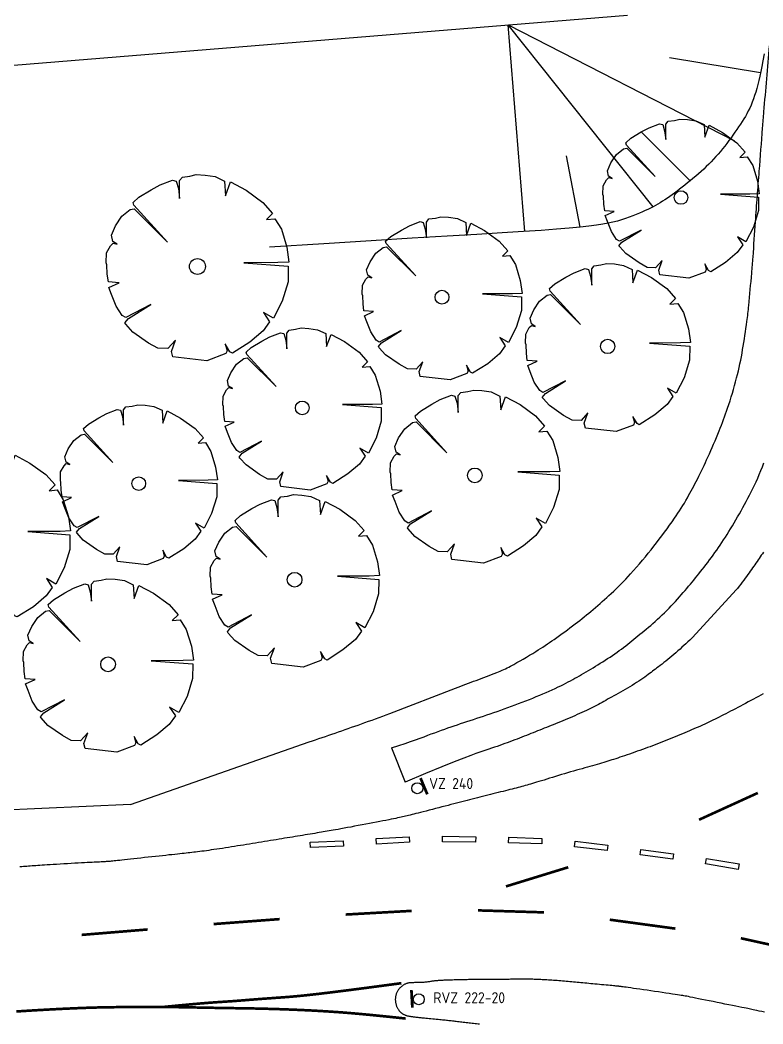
# Model space of a CAD drawing. Header units: metres. Extents: x -3 to 211, y 1 to 149.
# Drawn here: x 30.8 to 64.47, y 79.65 to 125.18 of the extents above; entities that cross this region are included whole.
import ezdxf

# ---------------------------------------------------------------- set-up
doc = ezdxf.new("R2010")
doc.units = ezdxf.units.M
doc.header["$LTSCALE"] = 25
doc.layers.get('0').update_dxf_attribs({"linetype": 'CONTINUOUS'})
for name, color, linetype in [('BT-GT-SYM', 2, 'CONTINUOUS'), ('BT-OF-LIN-ABG', 4, 'CONTINUOUS'), ('BT-SM-SYM', 2, 'CONTINUOUS'), ('BV-FM-SYM', 2, 'CONTINUOUS'), ('BV-SF-LIN-HOH', 5, 'CONTINUOUS'), ('BV-VK-SYM', 2, 'CONTINUOUS'), ('BV-VK-TXT', 2, 'CONTINUOUS')]:
    doc.layers.add(name, color=color, linetype=linetype)
doc.styles.get("Standard").update_dxf_attribs({"font": 'isocp.shx', "height": 0.5})

# ---------------------------------------------------------------- blocks, each defined once
blk = doc.blocks.new('BMIST')
blk.add_lwpolyline([(0.506, 0.041), (0.991, 0.004), (0.99, -0.167), (0.925, -0.378), (0.829, -0.566), (0.721, -0.503), (0.788, -0.605), (0.717, -0.704), (0.57, -0.828), (0.382, -0.947), (0.354, -0.933), (0.304, -0.846), (0.324, -0.92), (0.31, -0.952), (0.101, -1.03), (-0.27, -0.988), (-0.283, -0.927), (-0.239, -0.804), (-0.323, -0.896), (-0.431, -0.894), (-0.535, -0.836), (-0.705, -0.716), (-0.782, -0.629), (-0.791, -0.616), (-0.754, -0.569), (-0.509, -0.416), (-0.783, -0.559), (-0.822, -0.535), (-0.888, -0.433), (-0.937, -0.307), (-0.967, -0.23), (-0.853, -0.178), (-0.972, -0.169), (-0.984, -0.083), (-0.988, 0.019), (-0.995, 0.04), (-0.992, 0.149), (-0.949, 0.227), (-0.921, 0.255), (-0.876, 0.242), (-0.923, 0.274), (-0.939, 0.342), (-0.895, 0.442), (-0.824, 0.549), (-0.733, 0.621), (-0.69, 0.629), (-0.328, 0.267), (-0.694, 0.669), (-0.702, 0.7), (-0.639, 0.757), (-0.506, 0.838), (-0.406, 0.892), (-0.273, 0.943), (-0.233, 0.932), (-0.208, 0.851), (-0.194, 0.741), (-0.194, 0.938), (-0.164, 0.976), (-0.083, 0.986), (-0.013, 1.003), (0.083, 0.998), (0.192, 0.981), (0.295, 0.932), (0.305, 0.77), (0.361, 0.923), (0.531, 0.832), (0.714, 0.7), (0.82, 0.58), (0.752, 0.513), (0.846, 0.521), (0.916, 0.409), (0.976, 0.211), (0.999, 0.048), (0.879, 0.043)], close=True)
blk.add_circle((0, 0), 0.0866)
blk = doc.blocks.new('BVKMAN')
blk.add_circle((0, 0), 0.25)
blk = doc.blocks.new('Verkehrszeichen')
at = {"layer": 'BV-VK-SYM', "const_width": 0.125}
blk.add_lwpolyline([(0.305, 0.373), (0.322, -0.426)], dxfattribs=at)
at = {"layer": 'BV-VK-SYM', "rotation": 0.8654267626991108}
blk.add_blockref('BVKMAN', (0, 0), dxfattribs=at)

msp = doc.modelspace()

# ---------------------------------------------------------------- linework, layer by layer
at = {"layer": 'BT-GT-SYM'}
msp.add_line((7.145, 121.247), (58.328, 125.403), dxfattribs=at)
at = {"layer": 'BT-OF-LIN-ABG'}
for p, q in [((61.283, 97.181), (63.254, 99.335)), ((35.81, 89.609), (43.9, 92.439)), ((47.641, 92.177), (48.254, 90.619)), ((35.81, 89.609), (18.534, 88.815))]:
    msp.add_line(p, q, dxfattribs=at)
msp.add_lwpolyline([(43.9, 92.439, 0.003372), (46.267, 93.261, 0.006151), (47.555, 93.736), (50.54, 94.879, -0.000004), (51.472, 95.236, 0.000006), (52.404, 95.592, 0.03206), (53.03, 95.879, 0.016621), (54.178, 96.547, 0.012653), (55.004, 97.095, 0.010573), (55.961, 97.796, 0.011992), (56.774, 98.449, 0.011453), (57.592, 99.172, 0.022434), (58.467, 100.059, 0.016915), (59.531, 101.322, 0.015681), (60.467, 102.591, 0.022702), (61.044, 103.515, 0.011445), (61.498, 104.366, 0.010003), (61.976, 105.362, 0.011141), (62.484, 106.548, 0.013079), (62.867, 107.578, 0.019856), (63.278, 108.951, 0.02161), (63.55, 110.24, 0.006303), (63.745, 111.519, 0.011306), (63.829, 112.236, 0.00177), (63.962, 113.699, 0.003508), (64.021, 114.437, 0.001133), (64.135, 116.038, -0.001586), (64.217, 117.182, -0.000488), (64.304, 118.331, -0.000286), (64.455, 120.29, -0.001952), (64.515, 121.023, 0.000478), (64.769, 124.015, 0.006365)], format="xyb", dxfattribs=at)
for points in [[(47.641, 92.177), (47.963, 92.281), (48.248, 92.376), (48.5, 92.462), (48.725, 92.541), (48.926, 92.613), (49.109, 92.68), (49.279, 92.743), (49.439, 92.803), (49.595, 92.861), (49.748, 92.917), (49.897, 92.971), (50.044, 93.024), (50.19, 93.075), (50.334, 93.126), (50.477, 93.176), (50.621, 93.225), (50.765, 93.273), (50.91, 93.321), (51.056, 93.369), (51.202, 93.417), (51.35, 93.465), (51.5, 93.514), (51.65, 93.564), (51.803, 93.615), (51.956, 93.667), (52.112, 93.72), (52.269, 93.774), (52.427, 93.829), (52.586, 93.885), (52.747, 93.943), (52.909, 94.001), (53.071, 94.061), (53.234, 94.121), (53.398, 94.182), (53.561, 94.244), (53.723, 94.307), (53.883, 94.37), (54.042, 94.434), (54.198, 94.497), (54.351, 94.561), (54.5, 94.624), (54.646, 94.687), (54.787, 94.75), (54.924, 94.812), (55.056, 94.873), (55.184, 94.934), (55.307, 94.993), (55.424, 95.051), (55.537, 95.108), (55.645, 95.163), (55.749, 95.218), (55.851, 95.273), (55.951, 95.328), (56.05, 95.383), (56.149, 95.44), (56.249, 95.497), (56.35, 95.556), (56.453, 95.617), (56.558, 95.679), (56.664, 95.742), (56.772, 95.807), (56.88, 95.873), (56.989, 95.941), (57.099, 96.009), (57.209, 96.078), (57.32, 96.148), (57.43, 96.22), (57.539, 96.291), (57.648, 96.363), (57.754, 96.436), (57.858, 96.509), (57.96, 96.582), (58.059, 96.655), (58.155, 96.728), (58.249, 96.802), (58.342, 96.875), (58.433, 96.949), (58.524, 97.023), (58.616, 97.097), (58.708, 97.172), (58.8, 97.247), (58.894, 97.323), (58.99, 97.401), (59.086, 97.479), (59.184, 97.56), (59.283, 97.644), (59.384, 97.729), (59.486, 97.819), (59.589, 97.911), (59.694, 98.006), (59.799, 98.104), (59.904, 98.204), (60.008, 98.305), (60.111, 98.408), (60.213, 98.51), (60.312, 98.613), (60.409, 98.715), (60.503, 98.816), (60.595, 98.916), (60.684, 99.016), (60.771, 99.115), (60.857, 99.213), (60.94, 99.31), (61.021, 99.406), (61.101, 99.501), (61.18, 99.596), (61.258, 99.69), (61.335, 99.784), (61.412, 99.879), (61.489, 99.975), (61.566, 100.072), (61.645, 100.171), (61.724, 100.272), (61.805, 100.375), (61.886, 100.48), (61.967, 100.587), (62.049, 100.695), (62.131, 100.804), (62.212, 100.915), (62.293, 101.027), (62.373, 101.14), (62.452, 101.254), (62.531, 101.37), (62.61, 101.487), (62.689, 101.607), (62.767, 101.729), (62.846, 101.853), (62.925, 101.98), (63.004, 102.11), (63.083, 102.242), (63.163, 102.377), (63.243, 102.514), (63.322, 102.652), (63.401, 102.791), (63.48, 102.93), (63.558, 103.07), (63.635, 103.21), (63.712, 103.35), (63.787, 103.492), (63.863, 103.635), (63.937, 103.782), (64.012, 103.932), (64.086, 104.086), (64.16, 104.245), (64.233, 104.409), (64.306, 104.578), (64.378, 104.751), (64.448, 104.925), (64.517, 105.1)], [(64.49, 101.053), (64.444, 100.981), (64.397, 100.91), (64.35, 100.839), (64.302, 100.768), (64.253, 100.696), (64.204, 100.625), (64.155, 100.553), (64.105, 100.481), (64.054, 100.408), (64.003, 100.335), (63.951, 100.261), (63.898, 100.185), (63.843, 100.108), (63.786, 100.029), (63.727, 99.948), (63.665, 99.864), (63.6, 99.777), (63.532, 99.687), (63.461, 99.595), (63.387, 99.501), (63.312, 99.406), (63.254, 99.335)], [(61.283, 97.181), (61.241, 97.142), (61.155, 97.062), (61.068, 96.98), (60.98, 96.898), (60.891, 96.816), (60.801, 96.734), (60.711, 96.652), (60.62, 96.571), (60.528, 96.49), (60.436, 96.411), (60.343, 96.333), (60.25, 96.257), (60.158, 96.182), (60.068, 96.111), (59.98, 96.042), (59.895, 95.975), (59.814, 95.913), (59.737, 95.853), (59.665, 95.798), (59.597, 95.745), (59.531, 95.695), (59.467, 95.646), (59.402, 95.597), (59.335, 95.547), (59.266, 95.496), (59.191, 95.442), (59.111, 95.385), (59.026, 95.326), (58.936, 95.264), (58.842, 95.2), (58.745, 95.135), (58.644, 95.07), (58.541, 95.005), (58.436, 94.941), (58.33, 94.878), (58.223, 94.816), (58.117, 94.755), (58.011, 94.696), (57.907, 94.639), (57.805, 94.583), (57.706, 94.529), (57.611, 94.476), (57.519, 94.425), (57.431, 94.376), (57.346, 94.328), (57.262, 94.281), (57.179, 94.234), (57.096, 94.189), (57.012, 94.143), (56.927, 94.098), (56.84, 94.053), (56.75, 94.007), (56.657, 93.962), (56.563, 93.916), (56.466, 93.87), (56.367, 93.823), (56.265, 93.776), (56.161, 93.728), (56.055, 93.68), (55.947, 93.632), (55.838, 93.584), (55.728, 93.536), (55.617, 93.488), (55.507, 93.441), (55.397, 93.395), (55.288, 93.35), (55.18, 93.306), (55.074, 93.263), (54.969, 93.222), (54.865, 93.181), (54.762, 93.141), (54.659, 93.101), (54.558, 93.062), (54.457, 93.022), (54.357, 92.982), (54.257, 92.943), (54.157, 92.903), (54.057, 92.862), (53.956, 92.822), (53.855, 92.781), (53.752, 92.74), (53.649, 92.699), (53.543, 92.658), (53.437, 92.616), (53.328, 92.575), (53.219, 92.533), (53.108, 92.491), (52.996, 92.449), (52.883, 92.407), (52.769, 92.365), (52.654, 92.324), (52.537, 92.282), (52.419, 92.24), (52.298, 92.198), (52.174, 92.155), (52.047, 92.111), (51.917, 92.067), (51.781, 92.022), (51.637, 91.974), (51.462, 91.913), (51.228, 91.828), (50.91, 91.706), (50.48, 91.536), (49.912, 91.306), (49.179, 91.004), (48.254, 90.619)]]:
    msp.add_lwpolyline(points, dxfattribs=at)
at = {"layer": 'BT-SM-SYM'}
for p, q in [((53.679, 115.595), (52.918, 124.964)), ((59.489, 116.717), (52.918, 124.964)), ((52.918, 124.964), (63.174, 119.704)), ((64.358, 122.795), (60.24, 123.467)), ((61.167, 117.888), (58.956, 120.109)), ((56.179, 115.787), (55.572, 119.029))]:
    msp.add_line(p, q, dxfattribs=at)
msp.add_lwpolyline([(64.521, 123.646), (64.464, 123.336), (64.414, 123.074), (64.369, 122.846), (64.325, 122.641), (64.281, 122.447), (64.236, 122.263), (64.19, 122.087), (64.142, 121.919), (64.093, 121.759), (64.041, 121.607), (63.987, 121.462), (63.93, 121.323), (63.87, 121.19), (63.807, 121.062), (63.741, 120.938), (63.673, 120.817), (63.601, 120.697), (63.527, 120.579), (63.449, 120.46), (63.369, 120.34), (63.287, 120.217), (63.201, 120.093), (63.113, 119.968), (63.023, 119.842), (62.93, 119.716), (62.836, 119.59), (62.739, 119.466), (62.641, 119.343), (62.542, 119.223), (62.44, 119.104), (62.336, 118.988), (62.231, 118.873), (62.123, 118.76), (62.012, 118.648), (61.9, 118.537), (61.784, 118.427), (61.665, 118.318), (61.545, 118.21), (61.422, 118.103), (61.299, 117.998), (61.176, 117.895), (61.053, 117.794), (60.932, 117.696), (60.812, 117.602), (60.695, 117.511), (60.58, 117.424), (60.467, 117.34), (60.356, 117.259), (60.246, 117.181), (60.138, 117.107), (60.03, 117.036), (59.923, 116.967), (59.816, 116.901), (59.709, 116.838), (59.6, 116.777), (59.489, 116.717), (59.374, 116.657), (59.256, 116.599), (59.133, 116.54), (59.004, 116.481), (58.868, 116.42), (58.725, 116.36), (58.574, 116.299), (58.414, 116.239), (58.244, 116.181), (58.064, 116.124), (57.873, 116.069), (57.67, 116.016), (57.451, 115.967), (57.207, 115.921), (56.922, 115.875), (56.584, 115.831), (56.179, 115.787), (55.693, 115.741), (55.112, 115.694), (54.424, 115.644), (53.611, 115.59), (52.648, 115.53), (51.506, 115.461), (50.156, 115.38), (48.57, 115.285), (46.718, 115.172), (44.573, 115.039), (42.104, 114.883)], dxfattribs=at)
at = {"layer": 'BV-FM-SYM', "const_width": 0.12}
for points in [[(61.575, 88.913), (64.238, 90.129)], [(52.822, 85.888), (55.647, 86.758)], [(48.55, 84.78), (45.555, 84.613)], [(54.548, 84.711), (51.55, 84.802)], [(42.562, 84.406), (39.57, 84.181)], [(60.502, 83.975), (57.529, 84.379)], [(36.58, 83.936), (33.591, 83.69)], [(66.399, 82.893), (63.47, 83.538)], [(48.083, 81.499), (47.527, 81.425), (46.868, 81.337), (46.315, 81.264), (45.854, 81.204), (45.469, 81.154), (45.147, 81.114), (44.872, 81.08), (44.63, 81.051), (44.407, 81.024), (44.2, 81), (44.006, 80.978), (43.821, 80.958), (43.642, 80.939), (43.468, 80.922), (43.295, 80.905), (43.121, 80.89), (42.942, 80.875), (42.761, 80.861), (42.577, 80.848), (42.393, 80.835), (42.208, 80.821), (42.024, 80.808), (41.842, 80.795), (41.664, 80.782), (41.489, 80.768), (41.318, 80.754), (41.148, 80.741), (40.978, 80.727), (40.808, 80.713), (40.635, 80.7), (40.458, 80.686), (40.277, 80.674), (40.087, 80.661), (39.875, 80.648), (39.627, 80.63), (39.328, 80.608), (38.961, 80.578), (38.513, 80.538), (37.968, 80.487), (37.311, 80.423)], [(48.275, 79.896), (47.589, 79.969), (47.008, 80.028), (46.517, 80.076), (46.105, 80.114), (45.758, 80.144), (45.463, 80.168), (45.206, 80.187), (44.974, 80.202), (44.756, 80.217), (44.547, 80.23), (44.347, 80.242), (44.152, 80.253), (43.96, 80.263), (43.769, 80.272), (43.578, 80.281), (43.383, 80.29), (43.183, 80.298), (42.979, 80.306), (42.771, 80.314), (42.56, 80.321), (42.349, 80.328), (42.136, 80.334), (41.924, 80.34), (41.713, 80.345), (41.505, 80.35), (41.298, 80.354), (41.093, 80.358), (40.889, 80.361), (40.687, 80.364), (40.484, 80.367), (40.282, 80.371), (40.08, 80.374), (39.878, 80.377), (39.676, 80.38), (39.476, 80.384), (39.278, 80.388), (39.084, 80.391), (38.895, 80.395), (38.711, 80.398), (38.534, 80.402), (38.364, 80.405), (38.202, 80.408), (38.047, 80.41), (37.898, 80.413), (37.757, 80.415), (37.621, 80.416), (37.491, 80.418), (37.366, 80.419), (37.247, 80.419), (37.129, 80.419), (37.011, 80.419), (36.889, 80.419), (36.76, 80.418), (36.621, 80.418), (36.469, 80.417), (36.301, 80.417), (36.114, 80.417), (35.91, 80.416), (35.69, 80.416), (35.456, 80.415), (35.209, 80.413), (34.951, 80.41), (34.683, 80.406), (34.408, 80.4), (34.125, 80.392), (33.836, 80.383), (33.541, 80.372), (33.239, 80.36), (32.932, 80.346), (32.618, 80.331), (32.298, 80.315), (31.973, 80.297), (31.642, 80.279), (31.306, 80.259), (30.968, 80.238), (30.629, 80.217)]]:
    msp.add_lwpolyline(points, dxfattribs=at)
at = {"layer": 'BV-FM-SYM'}
for points in [[(43.951, 87.899), (45.449, 87.962), (45.46, 87.713), (43.961, 87.649)], [(46.944, 88.056), (48.441, 88.145), (48.456, 87.895), (46.959, 87.806)], [(49.951, 88.166), (51.45, 88.141), (51.446, 87.891), (49.946, 87.916)], [(52.953, 88.118), (54.452, 88.062), (54.442, 87.813), (52.944, 87.868)], [(55.956, 87.936), (57.446, 87.761), (57.417, 87.513), (55.927, 87.687)], [(58.935, 87.568), (60.422, 87.371), (60.389, 87.123), (58.902, 87.32)], [(61.912, 87.161), (63.391, 86.907), (63.348, 86.66), (61.87, 86.915)]]:
    msp.add_lwpolyline(points, close=True, dxfattribs=at)
at = {"layer": 'BV-SF-LIN-HOH'}
for points in [[(64.485, 94.628), (64.376, 94.568), (64.265, 94.506), (64.151, 94.444), (64.036, 94.381), (63.919, 94.318), (63.801, 94.254), (63.684, 94.191), (63.566, 94.128), (63.449, 94.066), (63.334, 94.004), (63.22, 93.945), (63.109, 93.887), (63.001, 93.83), (62.895, 93.775), (62.791, 93.722), (62.69, 93.671), (62.591, 93.621), (62.493, 93.572), (62.396, 93.524), (62.301, 93.477), (62.206, 93.431), (62.112, 93.385), (62.018, 93.34), (61.924, 93.296), (61.829, 93.251), (61.734, 93.207), (61.638, 93.163), (61.541, 93.119), (61.442, 93.074), (61.341, 93.03), (61.239, 92.985), (61.136, 92.94), (61.031, 92.895), (60.925, 92.849), (60.818, 92.804), (60.709, 92.758), (60.599, 92.712), (60.488, 92.667), (60.376, 92.621), (60.263, 92.576), (60.15, 92.53), (60.037, 92.486), (59.923, 92.441), (59.809, 92.397), (59.696, 92.353), (59.582, 92.31), (59.468, 92.267), (59.354, 92.225), (59.24, 92.183), (59.125, 92.141), (59.009, 92.099), (58.893, 92.057), (58.775, 92.016), (58.658, 91.974), (58.541, 91.933), (58.425, 91.893), (58.311, 91.854), (58.2, 91.816), (58.092, 91.78), (57.989, 91.745), (57.89, 91.713), (57.796, 91.682), (57.704, 91.652), (57.615, 91.624), (57.526, 91.596), (57.437, 91.568), (57.347, 91.54), (57.254, 91.512), (57.158, 91.484), (57.059, 91.454), (56.956, 91.424), (56.85, 91.393), (56.74, 91.362), (56.628, 91.329), (56.511, 91.296), (56.392, 91.262), (56.27, 91.227), (56.144, 91.191), (56.016, 91.154), (55.886, 91.117), (55.753, 91.079), (55.619, 91.039), (55.483, 90.999), (55.346, 90.959), (55.209, 90.917), (55.071, 90.875), (54.935, 90.834), (54.802, 90.793), (54.672, 90.753), (54.548, 90.714), (54.429, 90.677), (54.317, 90.643), (54.213, 90.611), (54.117, 90.581), (54.026, 90.554), (53.94, 90.528), (53.857, 90.504), (53.777, 90.481), (53.698, 90.459), (53.618, 90.437), (53.538, 90.415), (53.455, 90.393), (53.371, 90.371), (53.284, 90.348), (53.194, 90.326), (53.101, 90.302), (53.004, 90.278), (52.904, 90.253), (52.8, 90.227), (52.691, 90.2), (52.58, 90.172), (52.466, 90.144), (52.351, 90.115), (52.233, 90.085), (52.115, 90.056), (51.997, 90.026), (51.879, 89.996), (51.761, 89.966), (51.643, 89.935), (51.526, 89.905), (51.408, 89.875), (51.291, 89.845), (51.174, 89.815), (51.057, 89.784), (50.94, 89.754), (50.822, 89.724), (50.703, 89.693), (50.581, 89.661), (50.457, 89.629), (50.33, 89.597), (50.198, 89.563), (50.062, 89.528), (49.921, 89.492), (49.777, 89.455), (49.631, 89.417), (49.486, 89.38), (49.344, 89.344), (49.206, 89.309), (49.076, 89.275), (48.954, 89.245), (48.843, 89.216), (48.742, 89.191), (48.65, 89.168), (48.564, 89.146), (48.485, 89.127), (48.411, 89.108), (48.34, 89.091), (48.271, 89.075), (48.204, 89.059), (48.136, 89.043), (48.065, 89.027), (47.991, 89.011), (47.912, 88.993), (47.826, 88.975), (47.731, 88.955), (47.626, 88.934), (47.51, 88.91), (47.384, 88.885), (47.248, 88.858), (47.103, 88.83), (46.952, 88.801), (46.795, 88.77), (46.632, 88.739), (46.466, 88.708), (46.298, 88.676), (46.129, 88.645), (45.961, 88.614), (45.797, 88.583), (45.638, 88.554), (45.487, 88.526), (45.345, 88.501), (45.215, 88.477), (45.097, 88.456), (44.991, 88.437), (44.893, 88.42), (44.802, 88.404), (44.715, 88.389), (44.629, 88.374), (44.543, 88.36), (44.454, 88.345), (44.36, 88.329), (44.261, 88.313), (44.158, 88.296), (44.051, 88.278), (43.942, 88.26), (43.83, 88.242), (43.718, 88.223), (43.604, 88.205), (43.491, 88.186), (43.377, 88.168), (43.262, 88.149), (43.146, 88.13), (43.029, 88.111), (42.911, 88.091), (42.79, 88.071), (42.667, 88.051), (42.541, 88.031), (42.412, 88.009), (42.282, 87.988), (42.15, 87.966), (42.016, 87.944), (41.882, 87.922), (41.746, 87.9), (41.611, 87.878), (41.475, 87.855), (41.339, 87.833), (41.203, 87.811), (41.067, 87.789), (40.931, 87.766), (40.795, 87.744), (40.658, 87.722), (40.52, 87.7), (40.383, 87.679), (40.245, 87.657), (40.109, 87.636), (39.974, 87.615), (39.842, 87.595), (39.713, 87.576), (39.588, 87.558), (39.467, 87.541), (39.352, 87.524), (39.242, 87.509), (39.137, 87.495), (39.036, 87.482), (38.939, 87.47), (38.845, 87.458), (38.755, 87.447), (38.668, 87.436), (38.583, 87.426), (38.499, 87.417), (38.415, 87.407), (38.328, 87.398), (38.238, 87.388), (38.143, 87.378), (38.041, 87.367), (37.932, 87.355), (37.812, 87.342), (37.684, 87.328), (37.548, 87.314), (37.405, 87.298), (37.255, 87.282), (37.1, 87.265), (36.94, 87.248), (36.776, 87.23), (36.609, 87.212), (36.441, 87.194), (36.274, 87.175), (36.111, 87.157), (35.953, 87.14), (35.802, 87.123), (35.662, 87.108), (35.533, 87.093), (35.417, 87.081), (35.314, 87.07), (35.222, 87.06), (35.14, 87.051), (35.065, 87.044), (34.997, 87.037), (34.935, 87.031), (34.875, 87.026), (34.818, 87.021), (34.763, 87.017), (34.707, 87.013), (34.651, 87.009), (34.593, 87.006), (34.532, 87.003), (34.468, 87), (34.4, 86.996), (34.325, 86.993), (34.245, 86.99), (34.158, 86.986), (34.062, 86.981), (33.957, 86.976), (33.843, 86.971), (33.718, 86.965), (33.582, 86.957), (33.433, 86.949), (33.276, 86.94), (33.112, 86.93), (32.944, 86.92), (32.777, 86.91), (32.611, 86.899), (32.452, 86.889), (32.301, 86.88), (32.161, 86.871), (32.032, 86.862), (31.912, 86.854), (31.801, 86.847), (31.698, 86.84), (31.601, 86.833), (31.51, 86.827), (31.423, 86.821), (31.34, 86.815), (31.26, 86.81), (31.182, 86.804), (31.105, 86.799), (31.028, 86.793), (30.951, 86.788), (30.873, 86.782), (30.792, 86.776)], [(64.548, 80.181), (64.417, 80.21), (64.297, 80.235), (64.193, 80.258), (64.106, 80.276), (64.033, 80.292), (63.969, 80.305), (63.909, 80.318), (63.849, 80.33), (63.783, 80.344), (63.708, 80.359), (63.617, 80.378), (63.508, 80.4), (63.381, 80.425), (63.24, 80.454), (63.086, 80.485), (62.922, 80.519), (62.75, 80.553), (62.574, 80.589), (62.395, 80.625), (62.216, 80.662), (62.04, 80.697), (61.869, 80.732), (61.705, 80.765), (61.552, 80.796), (61.411, 80.825), (61.286, 80.85), (61.178, 80.872), (61.089, 80.889), (61.015, 80.904), (60.951, 80.916), (60.892, 80.927), (60.833, 80.937), (60.768, 80.947), (60.693, 80.959), (60.602, 80.972), (60.492, 80.989), (60.364, 81.008), (60.222, 81.029), (60.067, 81.052), (59.904, 81.077), (59.734, 81.102), (59.561, 81.127), (59.389, 81.152), (59.218, 81.177), (59.053, 81.201), (58.894, 81.224), (58.744, 81.246), (58.605, 81.266), (58.478, 81.284), (58.365, 81.3), (58.269, 81.314), (58.19, 81.325), (58.128, 81.334), (58.079, 81.341), (58.041, 81.346), (58.013, 81.349), (57.991, 81.352), (57.973, 81.354), (57.957, 81.356), (57.94, 81.358), (57.922, 81.359), (57.9, 81.362), (57.874, 81.364), (57.842, 81.367), (57.802, 81.371), (57.753, 81.376), (57.694, 81.381), (57.624, 81.388), (57.544, 81.395), (57.455, 81.403), (57.361, 81.412), (57.262, 81.421), (57.16, 81.431), (57.058, 81.441), (56.956, 81.45), (56.857, 81.459), (56.76, 81.468), (56.666, 81.477), (56.573, 81.486), (56.483, 81.494), (56.394, 81.503), (56.307, 81.511), (56.22, 81.519), (56.135, 81.527), (56.051, 81.534), (55.968, 81.542), (55.885, 81.55), (55.802, 81.557), (55.72, 81.565), (55.638, 81.572), (55.555, 81.579), (55.472, 81.587), (55.389, 81.594), (55.306, 81.601), (55.224, 81.607), (55.142, 81.614), (55.061, 81.62), (54.981, 81.626), (54.902, 81.632), (54.825, 81.637), (54.75, 81.642), (54.676, 81.647), (54.604, 81.651), (54.534, 81.655), (54.467, 81.659), (54.401, 81.662), (54.337, 81.665), (54.275, 81.668), (54.215, 81.67), (54.157, 81.672), (54.099, 81.674), (54.041, 81.676), (53.983, 81.677), (53.924, 81.678), (53.864, 81.679), (53.802, 81.68), (53.739, 81.681), (53.674, 81.681), (53.609, 81.681), (53.542, 81.681), (53.476, 81.681), (53.409, 81.681), (53.343, 81.68), (53.277, 81.679), (53.212, 81.678), (53.148, 81.677), (53.084, 81.676), (53.022, 81.675), (52.96, 81.674), (52.9, 81.673), (52.841, 81.671), (52.784, 81.67), (52.727, 81.669), (52.672, 81.668), (52.617, 81.667), (52.563, 81.666), (52.508, 81.665), (52.454, 81.665), (52.399, 81.664), (52.344, 81.664), (52.288, 81.664), (52.232, 81.663), (52.175, 81.663), (52.117, 81.663), (52.06, 81.664), (52.001, 81.664), (51.943, 81.664), (51.884, 81.664), (51.825, 81.664), (51.766, 81.664), (51.707, 81.664), (51.648, 81.664), (51.589, 81.664), (51.531, 81.664), (51.473, 81.664), (51.417, 81.664), (51.36, 81.663), (51.302, 81.663), (51.244, 81.662), (51.184, 81.661), (51.122, 81.66), (51.057, 81.659), (50.989, 81.658), (50.916, 81.657), (50.841, 81.655), (50.765, 81.653), (50.688, 81.652), (50.612, 81.65), (50.538, 81.648), (50.467, 81.646), (50.401, 81.644), (50.34, 81.642), (50.284, 81.641), (50.232, 81.639), (50.183, 81.637), (50.137, 81.635), (50.093, 81.633), (50.05, 81.632), (50.008, 81.629), (49.965, 81.627), (49.921, 81.625), (49.879, 81.622), (49.836, 81.62), (49.795, 81.617), (49.755, 81.614), (49.717, 81.611), (49.682, 81.609), (49.649, 81.606), (49.617, 81.603), (49.587, 81.599), (49.558, 81.596), (49.529, 81.592), (49.499, 81.588), (49.467, 81.584), (49.434, 81.579), (49.398, 81.573), (49.36, 81.568), (49.32, 81.562), (49.278, 81.556), (49.236, 81.55), (49.192, 81.545), (49.148, 81.54), (49.104, 81.536), (49.061, 81.533), (49.017, 81.53), (48.974, 81.528), (48.931, 81.527), (48.889, 81.526), (48.846, 81.525), (48.804, 81.525), (48.762, 81.525), (48.72, 81.524), (48.678, 81.524), (48.637, 81.523), (48.598, 81.522), (48.559, 81.521), (48.522, 81.519), (48.486, 81.517), (48.453, 81.513), (48.422, 81.509), (48.393, 81.504), (48.365, 81.498), (48.339, 81.49), (48.314, 81.482), (48.289, 81.472), (48.264, 81.461), (48.24, 81.449), (48.214, 81.435), (48.189, 81.42), (48.163, 81.403), (48.137, 81.385), (48.111, 81.366), (48.086, 81.346), (48.062, 81.326), (48.038, 81.304), (48.015, 81.282), (47.994, 81.259), (47.973, 81.235), (47.954, 81.211), (47.935, 81.185), (47.918, 81.159), (47.902, 81.133), (47.888, 81.105), (47.874, 81.077), (47.862, 81.049), (47.851, 81.019), (47.841, 80.99), (47.832, 80.959), (47.825, 80.928), (47.819, 80.897), (47.814, 80.866), (47.811, 80.835), (47.808, 80.803), (47.807, 80.771), (47.807, 80.74), (47.809, 80.709), (47.811, 80.678), (47.815, 80.647), (47.819, 80.617), (47.825, 80.587), (47.832, 80.558), (47.84, 80.53), (47.848, 80.502), (47.858, 80.475), (47.868, 80.449), (47.88, 80.423), (47.892, 80.397), (47.904, 80.372), (47.918, 80.348), (47.931, 80.325), (47.945, 80.302), (47.959, 80.281), (47.973, 80.261), (47.987, 80.243), (48.001, 80.225), (48.014, 80.21), (48.026, 80.196), (48.039, 80.183), (48.052, 80.17), (48.066, 80.159), (48.08, 80.148), (48.095, 80.138), (48.112, 80.127), (48.13, 80.116), (48.149, 80.106), (48.169, 80.095), (48.19, 80.085), (48.212, 80.074), (48.234, 80.065), (48.256, 80.055), (48.278, 80.047), (48.299, 80.039), (48.321, 80.032), (48.343, 80.025), (48.366, 80.019), (48.39, 80.013), (48.416, 80.008), (48.444, 80.003), (48.474, 79.997), (48.507, 79.992), (48.542, 79.987), (48.579, 79.982), (48.618, 79.977), (48.658, 79.972), (48.699, 79.967), (48.741, 79.962), (48.783, 79.957), (48.825, 79.952), (48.868, 79.947), (48.913, 79.942), (48.96, 79.937), (49.01, 79.932), (49.065, 79.927), (49.124, 79.921), (49.19, 79.914), (49.261, 79.907), (49.338, 79.9), (49.419, 79.892), (49.501, 79.884), (49.584, 79.877), (49.665, 79.869), (49.744, 79.862), (49.818, 79.854), (49.887, 79.848), (49.951, 79.842), (50.011, 79.836), (50.067, 79.83), (50.122, 79.825), (50.175, 79.819), (50.228, 79.813), (50.282, 79.807), (50.337, 79.801), (50.394, 79.795), (50.452, 79.788), (50.511, 79.78), (50.571, 79.773), (50.633, 79.766), (50.695, 79.758), (50.759, 79.75), (50.823, 79.742), (50.888, 79.734), (50.954, 79.726), (51.02, 79.718), (51.087, 79.71), (51.154, 79.702), (51.221, 79.694), (51.289, 79.686), (51.357, 79.679), (51.425, 79.672), (51.493, 79.665), (51.56, 79.658), (51.626, 79.652)]]:
    msp.add_lwpolyline(points, dxfattribs=at)

# ---------------------------------------------------------------- block references
at = {"layer": 'BT-SM-SYM'}
for p, xscale, yscale, zscale in [((60.753, 117.134), 3.551068273881277, 3.551068273881277, 3.551068273881277), ((38.838, 114.008), 4.153574331035526, 4.153574331035526, 4.153574331035526), ((49.923, 112.611), 3.637749544000107, 3.637749544000107, 3.637749544000107), ((57.435, 110.381), 3.749101586384561, 3.749101586384561, 3.749101586384561), ((43.589, 107.592), 3.615172154509562, 3.615172154509562, 3.615172154509562), ((51.411, 104.529), 3.859384615898209, 3.859384615898209, 3.859384615898209), ((36.179, 104.157), 3.570796011927972, 3.570796011927972, 3.570796011927972), ((29.164, 101.825), 3.924060449567331, 3.924060449567331, 3.924060449567331), ((43.243, 99.8), 3.84681857254897, 3.84681857254897, 3.84681857254897), ((34.788, 95.964), 3.869399663332069, 3.869399663332069, 3.869399663332069)]:
    msp.add_blockref('BMIST', p, dxfattribs=dict(at, xscale=xscale, yscale=yscale, zscale=zscale))
at = {"layer": 'BV-VK-SYM'}
for p, rotation in [((48.802, 90.344), 21.44808133127598), ((48.872, 80.771), 181.8610907202435)]:
    msp.add_blockref('Verkehrszeichen', p, dxfattribs=dict(at, rotation=rotation))

# ---------------------------------------------------------------- texts
at = {"layer": 'BV-VK-TXT'}
for s, p in [('VZ 240', (49.339, 90.305)), ('RVZ 222-20', (49.526, 80.591))]:
    msp.add_text(s, height=0.5, dxfattribs=at).set_placement(p)

doc.saveas('drawing.dxf')
